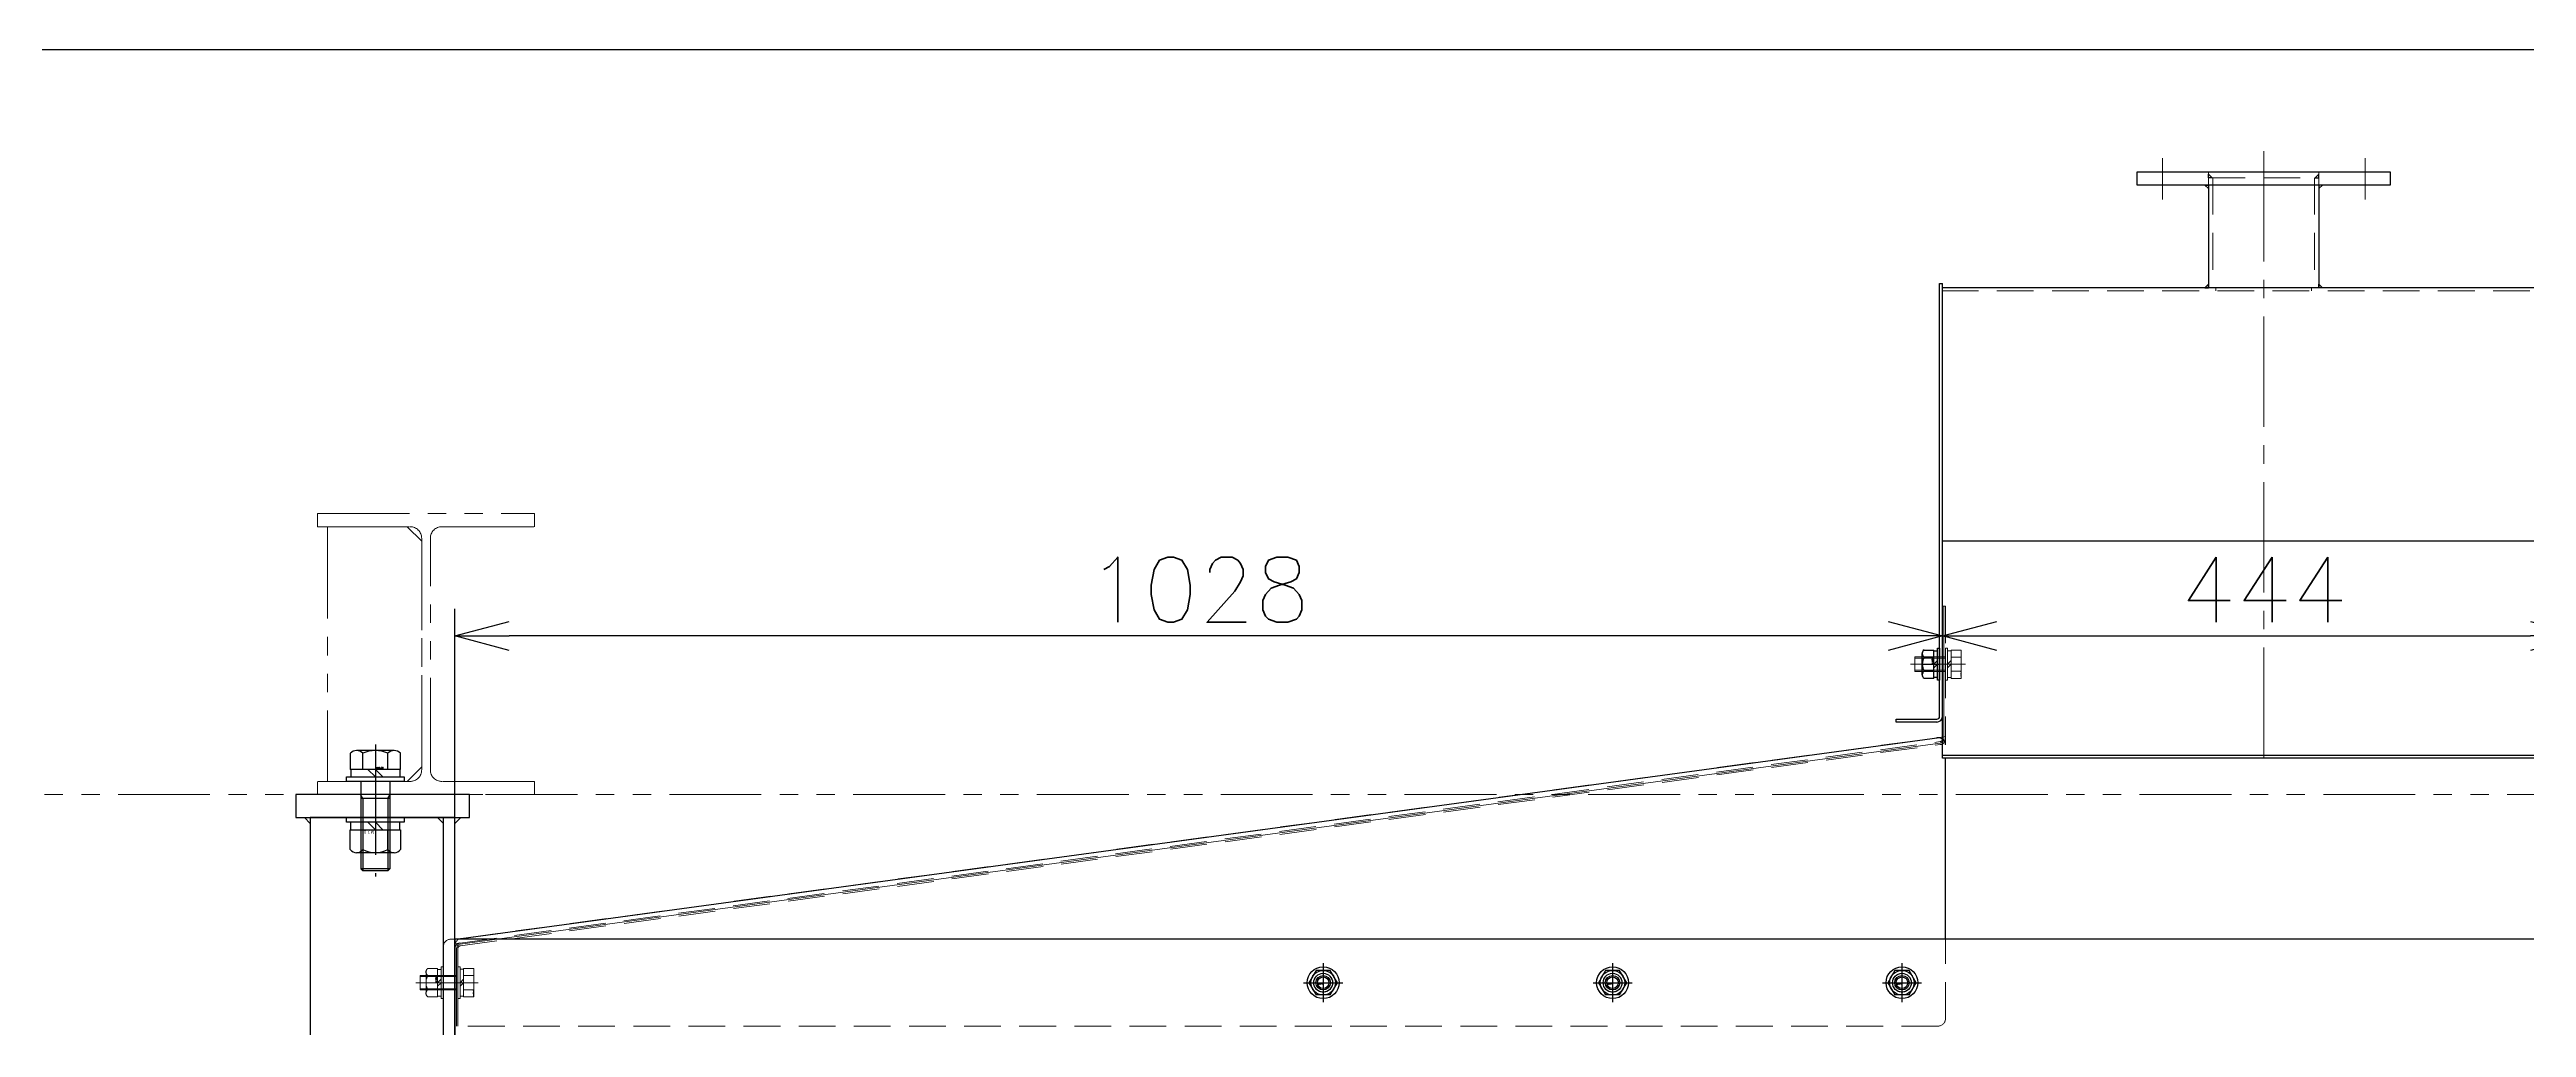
# Model space of a CAD drawing. Header units: millimetres. Extents: x -8731 to 85711, y -14522 to 31379.
# Drawn here: x 4960 to 6672, y 22130 to 22806 of the extents above; entities that cross this region are included whole.
import ezdxf

# ---------------------------------------------------------------- set-up
doc = ezdxf.new("R2010")
doc.units = ezdxf.units.MM
doc.header["$LTSCALE"] = 4
doc.header["$PDMODE"] = 99
doc.header["$PDSIZE"] = 1
for name, pattern in [('CENTER2', [28.575, 19.05, -3.175, 3.175, -3.175]), ('HIDDEN', [9.525, 6.35, -3.175]), ('PHANTOM2', [31.75, 15.875, -3.175, 3.175, -3.175, 3.175, -3.175])]:
    doc.linetypes.add(name, pattern=pattern)
for name, color, linetype, lineweight in [('04_HIDDEN', 2, 'HIDDEN', 13), ('05_CENTER', 4, 'CENTER2', 13), ('06_PHANTOM', 2, 'PHANTOM2', 13), ('07_TEXT', 3, 'Continuous', 13), ('08_DIM', 3, 'Continuous', 13)]:
    doc.layers.add(name, color=color, linetype=linetype, lineweight=lineweight)
doc.layers.add('10_DRAFT', color=8, linetype='Continuous', lineweight=0, plot=False)
doc.styles.add('KANJI0', font='txt.shx', dxfattribs={"width": 0.9, "height": 30, "bigfont": 'bigfont'})
doc.styles.add('KSS_TXT', font='txt.shx', dxfattribs={"bigfont": 'extfont2.shx'})
doc.styles.add('KSS_TXT_L', font='txt.shx', dxfattribs={"height": 9, "bigfont": 'extfont2.shx'})
doc.styles.get("Standard").update_dxf_attribs({"font": 'txt.shx', "bigfont": 'extfont2.shx'})
doc.dimstyles.new('KSS_DIM', dxfattribs={"dimscale": 3, "dimtxt": 3, "dimasz": 2.5, "dimexe": 1.25, "dimexo": 0.625, "dimtad": 1, "dimdsep": 46, "dimtxsty": 'KSS_TXT', "dimblk": 'OPEN30', "dimcen": 0, "dimazin": 2, "dimtfac": 0.75, "dimtmove": 0, "dimatfit": 3, "dimldrblk": 'OPEN30', "dimfxl": 1, "dimtolj": 1, "dimarcsym": 0})

# ---------------------------------------------------------------- blocks, each defined once
blk = doc.blocks.new('A$C2A205131_1_1_1')
at = {"color": 0}
for p, q in [((0, 18), (0, -37.6)), ((1025, 18), (0, 18)), ((1030, 13), (1030, -176.3)), ((4.3, -42.6), (1024.3, -181.2)), ((1028, -180.4), (1028, -272)), ((1030, -272), (1030, -180.4)), ((1030, -272), (1028, -272))]:
    blk.add_line(p, q, dxfattribs=at)
for centre in [(600, -12), (800, -12), (1000, -12)]:
    blk.add_circle(centre, 6.5, dxfattribs=at)
for centre, start, end in [((1025, 13), 0, 90), ((5, -37.6), 180, 262.2597), ((1025, -176.3), 262.2597, 0)]:
    blk.add_arc(centre, 5, start, end, dxfattribs=at)
at = {"layer": '04_HIDDEN'}
for p, q in [((2, 18), (2, -35.5)), ((3.5, -39.4), (1026.3, -178.5)), ((3.7, -37.5), (1026.5, -176.5))]:
    blk.add_line(p, q, dxfattribs=at)
for centre, radius, start, end in [((4, -35.5), 4, 180, 262.2597), ((4, -35.5), 2, 180, 262.2597), ((1026, -180.4), 2, 0, 82.2597), ((1026, -180.4), 4, 0, 82.2597)]:
    blk.add_arc(centre, radius, start, end, dxfattribs=at)
at = {"layer": '05_CENTER'}
for p, q in [((600, -24), (600, 0)), ((800, -24), (800, 0)), ((1000, -24), (1000, 0)), ((-4.7, -12), (6.7, -12)), ((612, -12), (588, -12)), ((812, -12), (788, -12)), ((1012, -12), (988, -12)), ((1023.3, -232), (1034.7, -232))]:
    blk.add_line(p, q, dxfattribs=at)
at = {"layer": '10_DRAFT'}
for p, q in [((0, -39), (0, -35.5)), ((0, -37.6), (0, -42)), ((3.5, -39.4), (0, -39)), ((0, -42), (4.3, -42.6)), ((1024.3, -181.2), (1030, -182)), ((1030, -182), (1030, -176.3))]:
    blk.add_line(p, q, dxfattribs=at)
blk.add_lwpolyline([(1029, -272), (1029, -180.4, 0.375177), (1026.4, -177.5), (3.6, -38.5, -0.375177), (1, -35.5), (1, 18)], format="xyb", dxfattribs=at)
blk = doc.blocks.new('A$C3D0F27AB_1_1_1')
at = {"color": 0}
for p, q in [((-747, 125), (-303, 125)), ((-747, 125), (-747, -203)), ((-747, 123), (-303, 123)), ((-303, 125), (-303, -203)), ((-751, 100), (-779, 100)), ((-779, 100), (-779, 98)), ((-779, 98), (-751, 98)), ((-749, 96), (-749, -203)), ((-301, 96), (-301, -203)), ((-299, 100), (-271, 100)), ((-271, 98), (-299, 98)), ((-271, 100), (-271, 98)), ((-749, -203), (-747, -203)), ((-747, -200), (-303, -200)), ((-563.2, -271), (-563.2, -200)), ((-486.8, -271), (-486.8, -200)), ((-301, -203), (-303, -203))]:
    blk.add_line(p, q, dxfattribs=at)
at = {"color": 3}
blk.add_line((-747, -25), (-303, -25), dxfattribs=at)
for points in [[(-563.2, -200), (-563.2, -202.5), (-563.2, -202.5), (-565.7, -200)], [(-486.8, -200), (-486.8, -202.5), (-486.8, -202.5), (-484.3, -200)], [(-563.2, -271), (-563.2, -268.5), (-563.2, -268.5), (-565.7, -271)], [(-486.8, -271), (-486.8, -268.5), (-486.8, -268.5), (-484.3, -271)], [(-563.2, -276), (-563.2, -278.5), (-563.2, -278.5), (-560.6, -276)], [(-486.8, -276), (-486.8, -278.5), (-486.8, -278.5), (-489.3, -276)]]:
    blk.add_lwpolyline(points, close=True, dxfattribs=at)
at = {"color": 0}
blk.add_lwpolyline([(-437.5, -271), (-437.5, -280), (-612.5, -280), (-612.5, -271)], close=True, dxfattribs=at)
for centre, radius, start, end in [((-751, 96), 4, 0, 90), ((-751, 96), 2, 0, 90), ((-299, 96), 4, 90, 180), ((-299, 96), 2, 90, 180)]:
    blk.add_arc(centre, radius, start, end, dxfattribs=at)
at = {"layer": '04_HIDDEN'}
for p, q in [((-747, -198), (-303, -198)), ((-560.1, -276), (-560.1, -200)), ((-558, -200), (-558, -198)), ((-492, -200), (-492, -198)), ((-489.8, -276), (-489.8, -200)), ((-563.2, -271), (-563.2, -280)), ((-486.8, -271), (-486.8, -280)), ((-486.8, -276), (-563.2, -276))]:
    blk.add_line(p, q, dxfattribs=at)
at = {"layer": '05_CENTER'}
for p, q in [((-525, -294.4), (-525, 137.1)), ((-742.4, 60), (-753.7, 60)), ((-307.6, 60), (-296.3, 60)), ((-595, -261.1), (-595, -289.6)), ((-455, -261.1), (-455, -289.6))]:
    blk.add_line(p, q, dxfattribs=at)
blk = doc.blocks.new('A$C41EA0B09_1_1_1')
blk.add_blockref('A$C3D0F27AB_1_1_1', (0, 0))
blk = doc.blocks.new('A$C7AFA21F4_1_1_1')
at = {"color": 0}
for p, q in [((-11, 1.5), (11, 1.5)), ((-11, 1.5), (-11, 0)), ((-11, 0), (11, 0)), ((-9.8, 11), (9.8, 11)), ((-9.8, 4), (-9.8, 11)), ((9.8, 4), (-9.8, 4)), ((-9.2, 4), (-9.2, 1.5)), ((-4.9, 4), (-4.9, 11)), ((0, 1.5), (-2.5, 4)), ((0, 4), (2.5, 1.5)), ((4.9, 4), (4.9, 11)), ((9.2, 1.5), (9.2, 4)), ((9.8, 4), (9.8, 11)), ((11, 0), (11, 1.5))]:
    blk.add_line(p, q, dxfattribs=at)
at = {"color": 0, "linetype": 'HIDDEN'}
for p, q in [((-5, -21), (-5, 0)), ((-4.2, -21), (-4.2, 0)), ((4.2, -21), (4.2, 0)), ((5, -21), (5, 0)), ((-5, -21), (5, -21))]:
    blk.add_line(p, q, dxfattribs=at)
at = {"color": 0, "linetype": 'CENTER2'}
blk.add_line((0, -24), (0, 14), dxfattribs=at)
at = {"layer": '10_DRAFT', "style": 'KSS_TXT_L'}
blk.add_text('BT-M10x25L,SW,PW', height=0.3, dxfattribs=at).set_placement((5.1, 10.7))
blk = doc.blocks.new('A$C7E374867_2_1')
at = {"color": 0}
for p, q in [((-11, 1.5), (11, 1.5)), ((-11, 1.5), (-11, 0)), ((-11, 0), (11, 0)), ((-9.8, 11), (9.8, 11)), ((-9.8, 4), (-9.8, 11)), ((9.8, 4), (-9.8, 4)), ((-9.3, 4), (-9.3, 1.5)), ((-4.9, 4), (-4.9, 11)), ((0, 1.5), (-2.5, 4)), ((0, 4), (2.5, 1.5)), ((4.9, 4), (4.9, 11)), ((9.2, 1.5), (9.2, 4)), ((9.8, 4), (9.8, 11)), ((11, 0), (11, 1.5))]:
    blk.add_line(p, q, dxfattribs=at)
at = {"color": 0, "linetype": 'HIDDEN'}
for p, q in [((-5, -26), (-5, 0)), ((-4.2, -26), (-4.2, 0)), ((4.2, -26), (4.2, 0)), ((5, -26), (5, 0)), ((-5, -26), (5, -26))]:
    blk.add_line(p, q, dxfattribs=at)
at = {"color": 0, "linetype": 'CENTER2'}
blk.add_line((0, -29), (0, 14), dxfattribs=at)
at = {"layer": '10_DRAFT', "style": 'KSS_TXT_L'}
blk.add_text('BT-M10x30L,SW,PW', height=0.3, dxfattribs=at).set_placement((5.1, 10.7))
blk = doc.blocks.new('M10Nza_1_1_1')
at = {"color": 0}
for p, q in [((-9.8, 4), (-9.8, 10.7)), ((-9.8, 4), (9.8, 4)), ((-9.2, 1.5), (-9.2, 4)), ((-7.3, 12), (7.4, 12)), ((-4.9, 4), (-4.9, 10.7)), ((0, 1.5), (-2.5, 4)), ((0, 4), (2.5, 1.5)), ((4.9, 10.7), (4.9, 4)), ((9.2, 4), (9.2, 1.5)), ((9.8, 10.7), (9.8, 4))]:
    blk.add_line(p, q, dxfattribs=at)
at = {"color": 0, "linetype": 'CENTER2'}
blk.add_line((0, 12), (0, 0), dxfattribs=at)
at = {"color": 0}
blk.add_lwpolyline([(-11, 1.5), (11, 1.5), (11, 0), (-11, 0)], close=True, dxfattribs=at)
for centre, radius, start, end in [((-7.3, 9.1), 2.94, 33.626, 146.374), ((0, 2.2), 9.8, 60, 120), ((7.4, 9.1), 2.94, 33.626, 146.374)]:
    blk.add_arc(centre, radius, start, end, dxfattribs=at)
at = {"layer": '10_DRAFT', "style": 'KSS_TXT'}
blk.add_text('M10', height=1.25, dxfattribs=at).set_placement((0.3, 4.1))
blk = doc.blocks.new('10b_2_1')
at = {"color": 0, "linetype": 'CENTER2'}
for p, q in [((13.5, 0), (-13.5, 0)), ((0, -13.5), (0, 13.5))]:
    blk.add_line(p, q, dxfattribs=at)
at = {"color": 0}
for p, q in [((-4.9, 8.5), (-9.8, 0)), ((-9.8, 0), (-4.9, -8.5)), ((-4.9, 8.5), (4.9, 8.5)), ((9.8, 0), (4.9, 8.5)), ((4.9, -8.5), (9.8, 0)), ((-4.9, -8.5), (4.9, -8.5))]:
    blk.add_line(p, q, dxfattribs=at)
for radius in [11, 8.49, 5, 4]:
    blk.add_circle((0, 0), radius, dxfattribs=at)
at = {"layer": '10_DRAFT', "style": 'KSS_TXT'}
blk.add_text('M10', height=1.25, dxfattribs=at).set_placement((0.3, 0.1))
blk = doc.blocks.new('A$C08C40B1A_1')
for name, p in [('10b_2_1', (0, 0)), ('10b_2_1', (200, 0)), ('10b_2_1', (400, 0)), ('A$C41EA0B09_1_1_1', (275, -280))]:
    blk.add_blockref(name, p)
at = {"rotation": 270}
blk.add_blockref('M10Nza_1_1_1', (-26, -220), dxfattribs=at)
at = {"layer": '04_HIDDEN', "xscale": -1}
blk.add_blockref('A$C2A205131_1_1_1', (1000, 12), dxfattribs=at)
at = {"layer": '04_HIDDEN'}
for name, p, rotation in [('A$C7E374867_2_1', (998, 0), 89.99999999999999), ('M10Nza_1_1_1', (1008, 0), 270), ('A$C7AFA21F4_1_1_1', (-30, -220), 89.99999999999999)]:
    blk.add_blockref(name, p, dxfattribs=dict(at, rotation=rotation))
blk = doc.blocks.new('KK07194150698_1_1_1')
for p, q in [((-75, 194), (75, 194)), ((-75, 185), (-75, 194)), ((75, 185), (75, 194)), ((-75, 185), (-11, 185)), ((-3, 177), (-3, 17)), ((3, 17), (3, 177)), ((11, 185), (75, 185)), ((-11, 9), (-75, 9)), ((-75, 9), (-75, 0)), ((-75, 0), (75, 0)), ((75, 9), (11, 9)), ((75, 0), (75, 9))]:
    blk.add_line(p, q)
for centre, start, end in [((-11, 177), 0, 90), ((11, 177), 90, 180), ((-11, 17), 270, 0), ((11, 17), 180, 270)]:
    blk.add_arc(centre, 8, start, end)
at = {"flags": 3}
blk.add_attdef('PARAM', (0, 0), '', height=1, dxfattribs=at)
blk = doc.blocks.new('_Open30')
at = {"color": 0, "linetype": 'ByBlock', "lineweight": -2}
for p, q in [((-1, 0.268), (0, 0)), ((0, 0), (-1, -0.268)), ((0, 0), (-1, 0))]:
    blk.add_line(p, q, dxfattribs=at)
blk = doc.blocks.new('*D4261')
at = {"layer": '07_TEXT', "color": 0, "lineweight": -2, "transparency": 16777216}
for p, q in [((6268.6, 22390.3), (6268.6, 22419.3)), ((6712.6, 22390.3), (6712.6, 22419.3)), ((6306.1, 22400.5), (6675.1, 22400.5))]:
    blk.add_line(p, q, dxfattribs=at)
at = {"layer": 'Defpoints', "color": 0, "transparency": 16777216}
for p in [(6712.6, 22400.5), (6268.6, 22380.9), (6712.6, 22380.9)]:
    blk.add_point(p, dxfattribs=at)
at = {"layer": '07_TEXT', "color": 0, "lineweight": -2, "transparency": 16777216, "xscale": 37.5, "yscale": 37.5, "zscale": 37.5, "rotation": 180}
blk.add_blockref('_Open30', (6268.6, 22400.5), dxfattribs=at)
at = {"layer": '07_TEXT', "color": 0, "lineweight": -2, "transparency": 16777216, "xscale": 37.5, "yscale": 37.5, "zscale": 37.5}
blk.add_blockref('_Open30', (6712.6, 22400.5), dxfattribs=at)
at = {"layer": '07_TEXT', "color": 0, "transparency": 16777216, "insert": (6490.6, 22432.4), "char_height": 45, "attachment_point": 5, "style": 'KSS_TXT'}
blk.add_mtext('\\A1;444', dxfattribs=at)
blk = doc.blocks.new('M20Nza_1_1_1')
at = {"color": 0}
for p, q in [((-17.3, 8.3), (-17.3, 22)), ((-13, 24.3), (13, 24.3)), ((-8.7, 22), (-8.7, 8.3)), ((8.6, 8.3), (8.6, 22)), ((17.3, 22), (17.3, 8.3)), ((17.3, 8.3), (-17.3, 8.3)), ((-16.9, 8.3), (-16.9, 3.2)), ((-5.1, 8.3), (0, 3.2)), ((0, 8.3), (5.1, 3.2)), ((16.9, 8.3), (16.9, 3.2))]:
    blk.add_line(p, q, dxfattribs=at)
at = {"color": 0, "linetype": 'CENTER2'}
blk.add_line((0, 0), (0, 24.3), dxfattribs=at)
at = {"color": 0}
blk.add_lwpolyline([(-20, 3.2), (20, 3.2), (20, 0), (-20, 0)], close=True, dxfattribs=at)
for centre, radius, start, end in [((-13, 19.1), 5.19, 33.626, 146.374), ((0, 7), 17.3, 60, 120), ((13, 19.1), 5.19, 33.626, 146.374)]:
    blk.add_arc(centre, radius, start, end, dxfattribs=at)
at = {"layer": '10_DRAFT', "style": 'KANJI0', "width": 0.82}
blk.add_text('Ｍ２０', height=2.14, dxfattribs=at).set_placement((0.9, 8.6))
blk = doc.blocks.new('A$C233716BE_1_1_1')
at = {"color": 0}
for p, q in [((-8.6, 61.7), (-10, 60.3)), ((-10, 0), (-10, 60.3)), ((-10, 60.3), (10, 60.3)), ((-8.6, 11.7), (-8.6, 61.7)), ((-8.6, 61.7), (8.6, 61.7)), ((10, 60.3), (8.6, 61.7)), ((8.6, 11.7), (8.6, 61.7)), ((10, 0), (10, 60.3)), ((-8.6, 11.7), (-10, 9.4)), ((-10, 11.7), (10, 11.7)), ((8.6, 11.7), (10, 9.4)), ((-17.3, -8.3), (-17.3, -19.5)), ((-17.3, -8.3), (17.3, -8.3)), ((-16.9, -8.3), (-16.9, -3.2)), ((-8.7, -8.3), (-8.7, -19.5)), ((0, -8.3), (-5.1, -3.2)), ((5.1, -8.3), (0, -3.2)), ((8.7, -8.3), (8.7, -19.5)), ((16.9, -8.3), (16.9, -3.2)), ((17.3, -19.5), (17.3, -8.3)), ((-13, -21.3), (13, -21.3))]:
    blk.add_line(p, q, dxfattribs=at)
at = {"color": 0, "linetype": 'CENTER2'}
blk.add_line((0, -25.6), (0, 65.7), dxfattribs=at)
at = {"color": 0}
blk.add_lwpolyline([(20, -3.2), (-20, -3.2), (-20, 0), (20, 0)], close=True, dxfattribs=at)
for centre, radius, start, end in [((-13, -15.3), 6, 224.6, 315.4), ((0, 0.6), 21.9, 246.6, 293.4), ((13, -15.3), 6, 224.6, 315.4)]:
    blk.add_arc(centre, radius, start, end, dxfattribs=at)
at = {"layer": '10_DRAFT', "style": 'KSS_TXT'}
blk.add_text('M20x70', height=1, rotation=180, dxfattribs=at).set_placement((-0.4, -8.8))
blk = doc.blocks.new('*D4252')
at = {"layer": '07_TEXT', "color": 0, "lineweight": -2, "transparency": 16777216}
for p, q in [((5240.6, 22190.3), (5240.6, 22419.3)), ((6268.6, 22390.3), (6268.6, 22419.3)), ((6231.1, 22400.5), (5278.1, 22400.5))]:
    blk.add_line(p, q, dxfattribs=at)
at = {"layer": 'Defpoints', "color": 0, "transparency": 16777216}
for p in [(5240.6, 22400.5), (6268.6, 22380.9), (5240.6, 22180.9)]:
    blk.add_point(p, dxfattribs=at)
at = {"layer": '07_TEXT', "color": 0, "lineweight": -2, "transparency": 16777216, "xscale": 37.5, "yscale": 37.5, "zscale": 37.5, "rotation": 180}
blk.add_blockref('_Open30', (5240.6, 22400.5), dxfattribs=at)
at = {"layer": '07_TEXT', "color": 0, "lineweight": -2, "transparency": 16777216, "xscale": 37.5, "yscale": 37.5, "zscale": 37.5}
blk.add_blockref('_Open30', (6268.6, 22400.5), dxfattribs=at)
at = {"layer": '07_TEXT', "color": 0, "transparency": 16777216, "insert": (5754.6, 22432.4), "char_height": 45, "attachment_point": 5, "style": 'KSS_TXT'}
blk.add_mtext('\\A1;1028', dxfattribs=at)
blk = doc.blocks.new('A$C448B04A9_1_1_1')
at = {"color": 0}
for p, q in [((3, 100), (0, 100)), ((0, 0), (0, 100)), ((8, 18), (8, 95)), ((0, 0), (100, 0)), ((95, 8), (18, 8)), ((100, 3), (100, 0))]:
    blk.add_line(p, q, dxfattribs=at)
for centre, radius, start, end in [((3, 95), 5, 0, 90), ((18, 18), 10, 180, 270), ((95, 3), 5, 0, 90)]:
    blk.add_arc(centre, radius, start, end, dxfattribs=at)
blk = doc.blocks.new('A$C2B5B3F11_1_1_1')
at = {"color": 0}
blk.add_line((42, -1230), (42, -16), dxfattribs=at)
for points in [[(60, 0), (-60, 0), (-60, -16), (60, -16)], [(-40, -1230), (50, -1230), (50, -16), (-50, -16), (-50, -1220)], [(50, -200), (2550, -200), (2550, -100), (50, -100)]]:
    blk.add_lwpolyline(points, close=True, dxfattribs=at)
for centre in [(650, -130), (850, -130), (1050, -130)]:
    blk.add_circle(centre, 6.5, dxfattribs=at)
at = {"layer": '05_CENTER'}
for p, q in [((-5, 16.1), (-5, -31.6)), ((650, -118), (650, -142)), ((850, -118), (850, -142)), ((1050, -118), (1050, -142)), ((63.4, -130), (29, -130)), ((662, -130), (638, -130)), ((862, -130), (838, -130)), ((1062, -130), (1038, -130))]:
    blk.add_line(p, q, dxfattribs=at)
at = {"layer": '08_DIM'}
for points in [[(-50, -16), (-54, -16), (-50, -20), (-50, -20)], [(42, -16), (38, -16), (42, -20), (42, -20)], [(50, -16), (54, -16), (50, -20), (50, -20)]]:
    blk.add_lwpolyline(points, close=True, dxfattribs=at)
at = {"layer": '04_HIDDEN', "xscale": -1}
blk.add_blockref('A$C448B04A9_1_1_1', (50, -200), dxfattribs=at)

msp = doc.modelspace()

# ---------------------------------------------------------------- linework, layer by layer
for p, q in [((5244.94918, 22191.52708), (6266.6226, 22330.39531)), ((6270.6226, 22190.939), (6270.6226, 22315.939))]:
    msp.add_line(p, q)
at = {"layer": '06_PHANTOM'}
msp.add_line((4499.8399, 22290.939), (8525.31719, 22290.939), dxfattribs=at)
msp.add_lwpolyline([(5207.6226, 22475.939), (5152.6226, 22475.939), (5152.6226, 22299.939), (5207.6226, 22299.939), (5217.6226, 22309.939), (5217.6226, 22465.939)], close=True, dxfattribs=at)
at = {"layer": 'Defpoints'}
msp.add_lwpolyline([(4684.97178, 22805.51363), (8039.18526, 22805.51363), (8039.18526, 20444.68844), (4684.97178, 20444.68844)], close=True, dxfattribs=at)

# ---------------------------------------------------------------- block references
at = {"rotation": 180}
for name, p in [('A$C08C40B1A_1', (6240.6226, 22160.939)), ('A$C233716BE_1_1_1', (5185.6226, 22299.939)), ('M20Nza_1_1_1', (5185.6226, 22274.939))]:
    msp.add_blockref(name, p, dxfattribs=at)
msp.add_blockref('A$C2B5B3F11_1_1_1', (5190.6226, 22290.939))
at = {"layer": '06_PHANTOM'}
msp.add_blockref('KK07194150698_1_1_1', (5220.6226, 22290.939), dxfattribs=at)

# ---------------------------------------------------------------- dimensions: what is measured, and where the dimension line sits
at = {"layer": '07_TEXT', "color": 1}
for base, p2, picture, middle in [((5240.6226, 22400.50138), (5240.6226, 22180.939), '*D4252', (5754.6226, 22432.37638)), ((6712.6226, 22400.50138), (6712.6226, 22380.939), '*D4261', (6490.6226, 22432.37638))]:
    dim = msp.add_linear_dim(base=base, p1=(6268.6226, 22380.939), p2=p2, angle=180, dimstyle='KSS_DIM', override={"dimscale": 15}, dxfattribs=at)
    dim.commit()
    dim.dimension.update_dxf_attribs({"geometry": picture, "text_midpoint": middle})

doc.saveas('drawing.dxf')
